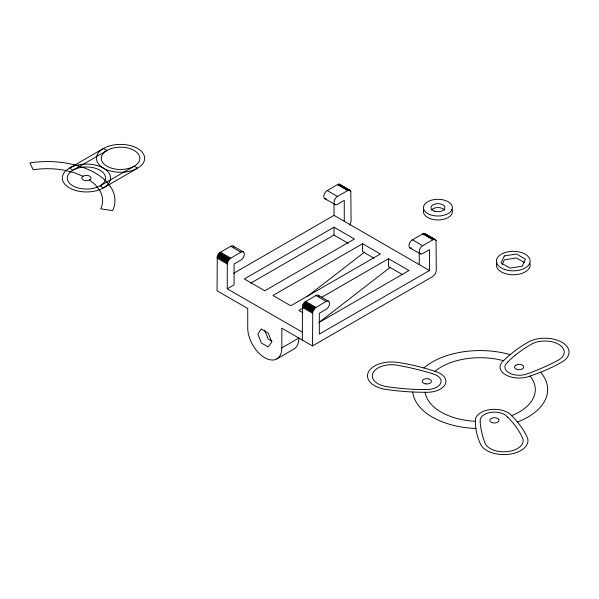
<?xml version="1.0" encoding="UTF-8"?>
<svg xmlns="http://www.w3.org/2000/svg" width="599" height="599" viewBox="0 0 599 599"><rect width="100%" height="100%" fill="white"/><g stroke="black" fill="none" stroke-linecap="round" stroke-linejoin="round"><path stroke-width="0.9" d="M276.843 358.921L293.899 349.075A24.117 13.927 60 0 0 298.894 338.038L281.837 347.884A24.117 13.927 60 0 1 264.788 357.73A24.117 13.927 60 0 1 247.731 328.192L247.731 308.5L217.033 290.777L217.295 256.432L219.563 252.823L230.675 246.271A4.822 2.785 -60 0 1 233.969 247.29M227.268 263.994L227.972 261.194L229.799 258.731L240.91 252.179A4.822 2.785 -60 0 1 244.325 254.148A4.822 2.785 -60 0 1 240.91 260.056L234.089 263.994L234.089 284.869L227.268 288.808L227.268 263.994L217.033 258.087M302.308 340.007L302.517 305.685L304.786 302.083L315.898 295.532A4.822 2.785 -60 0 1 319.2 296.542M312.491 345.937L312.753 311.592L315.022 307.991L326.133 301.439A4.822 2.785 -60 0 1 329.547 303.408A4.822 2.785 -60 0 1 326.133 309.316L319.312 313.255L319.312 334.122L429.483 270.523L429.483 249.648L422.654 253.587A4.822 2.785 -60 0 1 419.248 251.617A4.822 2.785 -60 0 1 422.654 245.71L433.339 239.578L434.964 239.413L436.042 240.416L436.304 270.523L435.301 273.885L432.89 276.431L312.491 345.937L281.837 328.192L281.837 347.884M502.157 264.556L504.336 259.861L516.518 257.982L524.702 262.699M349.741 225.157L351.081 221.263L350.819 191.156L349.741 190.16L348.109 190.325L337.432 196.45A4.822 2.785 -60 0 0 334.025 202.357A4.822 2.785 -60 0 0 337.432 204.326L344.26 200.388L344.26 221.263M423.89 367.981L423.98 367.898A67.53 38.987 0 0 1 509.996 354.593L510.176 354.645M434.889 371.35L435.263 371.447A19.063 11.007 0 0 1 445.244 384.161A19.063 11.007 0 0 1 425.589 392.293L425.178 392.27A154.842 89.393 0 0 1 415.122 392.098L411.775 391.948A154.842 89.393 0 0 1 388.616 389.784L386.902 389.522A24.117 13.927 0 0 1 368.31 372.264A24.117 13.927 0 0 1 399.353 362.68L401.075 362.934A150.446 86.855 0 0 1 423.021 367.734L426.039 368.58A150.446 86.855 0 0 1 434.889 371.35L436.357 370.167A55.175 31.852 0 0 1 501.243 360.126L503.534 360.725A154.842 89.393 0 0 1 508.828 355.784L510.715 354.189A154.842 89.393 0 0 1 525.54 343.691L526.798 342.965A24.117 13.927 0 0 1 561.989 342.299A24.117 13.927 0 0 1 560.836 362.612L559.586 363.346A150.446 86.855 0 0 1 541.414 371.919L538.636 373.005A150.446 86.855 0 0 1 530.063 376.045L529.733 376.187A19.063 11.007 0 0 1 505.661 374.817A19.063 11.007 0 0 1 503.295 360.92L503.534 360.725M306.973 296.692L364.686 251.992M318.87 322.562L389.904 267.551M72.906 170.213L70.525 171.883A19.138 11.052 0 0 0 72.906 185.84A19.138 11.052 0 0 0 97.075 187.21L98.094 186.791A19.138 11.052 0 0 0 104.93 180.883L105.214 180.179A19.138 11.052 0 0 0 82.707 167.188L81.486 167.353A19.138 11.052 0 0 0 73.819 169.719L72.906 170.213L69.387 168.177L103.5 148.485L107.019 150.521L73.819 169.719M82.999 176.278L83.201 176.151A4.582 2.643 0 0 1 89.685 176.151A4.582 2.643 0 0 1 89.685 179.895L89.461 180.014A4.582 2.643 0 0 1 83.201 179.895A4.582 2.643 0 0 1 82.999 176.278L75.017 172.961L65.164 170.386A55.175 31.852 0 0 0 33.147 169.779L29.95 162.891A67.53 38.987 0 0 1 73.273 164.53C87.005 167.945 101.096 173.995 109.819 185.63A67.53 38.987 0 0 1 112.657 210.638L100.722 208.796A55.175 31.852 0 0 0 99.674 190.31L95.211 184.619L89.528 179.977M133.27 166.709L100.085 185.9L103.5 187.869L137.605 168.177L134.191 166.208L133.27 166.709A19.295 11.141 0 0 1 107.363 166.462A19.295 11.141 0 0 1 105.244 151.554L106.907 150.454A19.295 11.141 0 0 1 134.191 150.454A19.295 11.141 0 0 1 134.191 166.208M326.32 198.801A4.822 2.785 -60 0 1 323.819 195.918A4.822 2.785 -60 0 1 327.204 190.542L337.881 184.417L339.513 184.252L340.584 185.248M233.58 273.346L334.025 215.355L334.025 203.555M333.98 227.201L244.325 278.962L264.788 290.777L354.443 239.016L333.98 227.201L333.98 235.078L250.786 283.11M362.597 243.718L272.934 295.479L290.74 305.76L380.395 253.998L362.597 243.718L362.597 251.595L373.926 258.139M411.543 248.053A4.822 2.785 -60 0 1 409.042 245.178A4.822 2.785 -60 0 1 412.426 239.802L423.104 233.67L424.736 233.505L425.807 234.508M302.929 308.133L298.894 310.469L302.832 312.738M321.513 297.411L388.549 258.708L409.012 270.523L319.357 322.284M511.673 415.676A154.842 89.393 0 0 1 516.435 420.79L517.895 422.535A154.842 89.393 0 0 1 526.229 435.203L526.686 436.192A24.117 13.927 0 0 1 510.093 454.117A24.117 13.927 0 0 1 480.196 443.387L479.717 442.391A150.446 86.855 0 0 1 475.95 429.026L475.703 427.094A150.446 86.855 0 0 1 475.426 421.284L475.389 421.045A19.063 11.007 0 0 1 489.473 409.701A19.063 11.007 0 0 1 511.501 415.459L513.717 414.83A55.175 31.852 0 0 0 531.103 377.37L530.063 376.045M517.476 422.033L517.648 421.973A67.53 38.987 0 0 0 540.695 372.316L540.612 372.226M475.876 428.465L475.711 428.465A67.53 38.987 0 0 1 412.741 392.105L412.733 391.993M475.426 421.284L472.925 421.142A55.175 31.852 0 0 1 425.425 393.715L425.178 392.27M339.513 184.252L350.37 190.527M424.736 233.505L435.593 239.78M339.139 184.178L350.625 190.811M424.362 233.438L435.847 240.064M338.742 184.185L350.819 191.156M423.965 233.438L436.042 240.416M338.315 184.26L348.551 190.168M423.538 233.52L433.773 239.428M337.881 184.417L348.109 190.325M423.104 233.67L433.339 239.578M337.432 184.634L347.667 190.542M422.654 233.895L432.89 239.802M327.204 190.542L337.432 196.45M412.426 239.802L422.654 245.71M324.793 198.658L335.021 204.566M410.016 247.919L420.243 253.826M334.025 215.355L429.483 270.523M333.98 235.078L348.146 243.254M402.715 274.761L388.549 266.585L388.549 258.708M233.093 246.032L243.321 251.939M318.316 295.292L328.544 301.2M230.675 246.271L240.91 252.179M315.898 295.532L326.133 301.439M220.447 252.179L230.675 258.087M305.67 301.439L315.898 307.347M219.563 252.823L229.799 258.731M304.786 302.083L315.022 307.991M219.144 253.235L229.372 259.142M304.367 302.488L314.595 308.395M218.74 253.691L228.975 259.599M303.963 302.952L314.198 308.859M218.373 254.193L228.601 260.101M303.596 303.446L313.824 309.354M218.036 254.725L228.264 260.632M303.259 303.985L313.487 309.893M217.744 255.286L227.972 261.194M302.967 304.539L313.195 310.447M217.489 255.855L227.725 261.763M302.712 305.108L312.948 311.016M217.295 256.432L227.53 262.34M302.517 305.685L312.753 311.592M217.152 257.001L227.38 262.909M302.375 306.254L312.603 312.161M302.255 307.347L312.491 313.255M227.268 288.808L302.308 332.131M271.983 341.258L268.127 339.034L264.661 330.101M419.248 252.815L419.248 264.616M529.816 263.111A16.884 9.749 0 0 1 512.707 274.754A16.884 9.749 0 0 1 496.945 262.489M451.908 209.44A14.473 8.356 0 0 1 438.401 219.953A14.473 8.356 0 0 1 423.733 209.972M431.467 210.054A6.993 4.036 0 0 1 437.929 207.561A6.993 4.036 0 0 1 444.391 210.054M424.976 389.462L424.953 389.56A149.263 86.181 0 0 1 415.264 389.365L412.045 389.223A149.263 86.181 0 0 1 402.416 388.541L399.226 388.242A149.263 86.181 0 0 1 389.739 387.089L387.838 386.789A19.288 11.141 0 0 1 372.967 372.982A19.288 11.141 0 0 1 397.803 365.315L399.675 365.667A205.697 118.759 0 0 1 408.817 367.516L411.827 368.183A205.697 118.759 0 0 1 420.745 370.362L423.68 371.14A205.697 118.759 0 0 1 432.343 373.634L432.283 373.724A14.234 8.221 0 0 1 440.579 383.442A14.234 8.221 0 0 1 424.976 389.462M110.351 179.842L110.096 180.741A24.117 13.927 0 0 1 108.726 183.354L108.075 184.185A24.117 13.927 0 0 1 99.838 189.598L98.498 190.085A24.117 13.927 0 0 1 69.387 187.869A24.117 13.927 0 0 1 65.553 171.059L66.392 170.288A24.117 13.927 0 0 1 75.773 165.534L77.211 165.159A24.117 13.927 0 0 1 110.351 179.842M504.336 255.923L501.071 262.961L509.989 268.112L522.178 266.226L525.443 259.187L516.518 254.043L504.336 255.923M261.321 329.106L257.855 334.032L261.321 342.965L268.255 346.971L271.721 342.036L268.255 333.104L261.321 329.106M514.676 355.686L512.849 357.221A149.263 86.181 0 0 0 507.712 361.968L507.847 362.028A14.234 8.221 0 0 0 509.075 372.848A14.234 8.221 0 0 0 527.809 373.551L527.914 373.634A205.697 118.759 0 0 0 535.985 370.541L538.621 369.471A205.697 118.759 0 0 0 546.34 366.094L548.856 364.926A205.697 118.759 0 0 0 556.194 361.279L557.654 360.516A19.288 11.141 0 0 0 558.575 344.268A19.288 11.141 0 0 0 530.429 344.799L529.029 345.601A149.263 86.181 0 0 0 522.553 349.771L520.501 351.209A149.263 86.181 0 0 0 514.676 355.686M515.904 365.165L515.694 365.293A4.582 2.643 0 0 0 515.904 368.902A4.582 2.643 0 0 0 522.163 369.021L522.38 368.902A4.582 2.643 0 0 0 522.38 365.165A4.582 2.643 0 0 0 515.904 365.165M507.712 417.144L507.563 417.181A14.234 8.221 0 0 0 490.723 412.389A14.234 8.221 0 0 0 480.293 421.404L480.128 421.411A205.697 118.759 0 0 0 480.72 426.99L481.019 428.847A205.697 118.759 0 0 0 482.217 434.395L482.719 436.237A205.697 118.759 0 0 0 484.516 441.733L484.928 442.841A19.288 11.141 0 0 0 508.843 451.429A19.288 11.141 0 0 0 522.118 437.09L521.609 435.99A149.263 86.181 0 0 0 518.599 430.666L517.461 428.921A149.263 86.181 0 0 0 513.665 423.77L512.272 422.085A149.263 86.181 0 0 0 507.712 417.144M125.258 171.988L123.701 172.138A24.117 13.927 0 0 1 98.071 153.284A24.117 13.927 0 0 1 139.028 149.383A24.117 13.927 0 0 1 125.258 171.988M425.941 383.907L425.649 383.869A4.582 2.643 0 0 1 422.407 380.627A4.582 2.643 0 0 1 428.023 378.755L428.307 378.808A4.582 2.643 0 0 1 431.258 381.997A4.582 2.643 0 0 1 425.941 383.907M498.832 419.644L498.75 419.48A4.582 2.643 0 0 0 493.224 417.773A4.582 2.643 0 0 0 489.915 420.842L489.982 421.015A4.582 2.643 0 0 0 495.598 422.887A4.582 2.643 0 0 0 498.832 419.644M504.815 269.52A16.884 9.749 0 0 0 530.137 261.074A16.884 9.749 0 0 0 504.815 252.636A16.884 9.749 0 0 0 504.815 269.52M434.432 211.162A6.993 4.036 0 0 0 444.922 207.666A6.993 4.036 0 0 0 434.432 204.169A6.993 4.036 0 0 0 434.432 211.162M429.887 214.614A14.473 8.356 0 0 0 452.365 208.212A14.473 8.356 0 0 0 431.527 200.171A14.473 8.356 0 0 0 429.887 214.614"/></g></svg>
